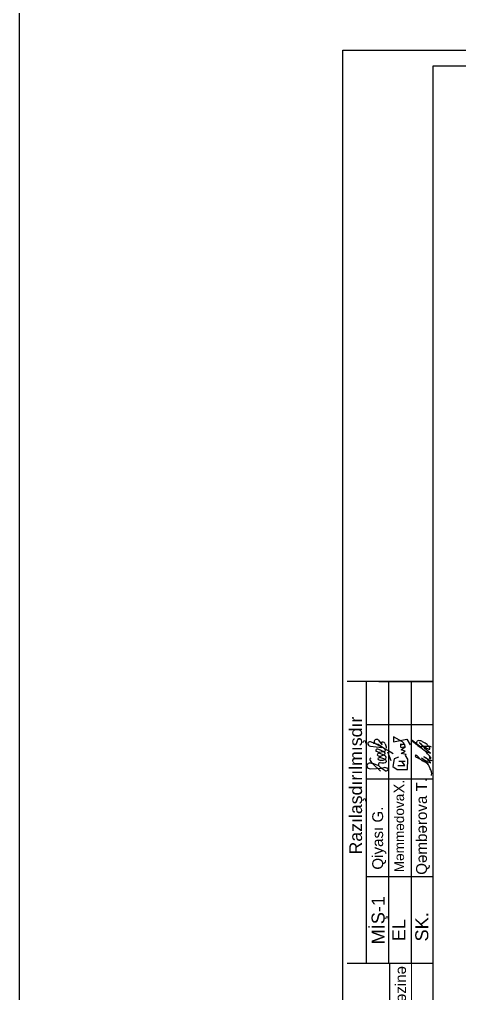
# Model space of a CAD drawing. Header units: millimetres. Extents: x 895788 to 1136524, y -21936 to 400945.
# Drawn here: x 895788 to 916164, y 144507 to 189583 of the extents above; entities that cross this region are included whole.
import ezdxf

# ---------------------------------------------------------------- set-up
doc = ezdxf.new("R2010")
doc.units = ezdxf.units.MM
for name, color, linetype, lineweight in [('0_Pen_No__1', 7, 'Continuous', 15), ('LLLLLLLL', 7, 'Continuous', 30), ('невидимка_Ном._пера__148', 7, 'Continuous', 50), ('невидимка_Ном._пера__241_Ном._пера__7', 7, 'Continuous', 60), ('размер2_Ном._пера__148', 7, 'Continuous', 50), ('размер_Ном._пера__1_Ном._пера__7', 7, 'Continuous', 60), ('размер_Ном._пера__241_Ном._пера__7', 7, 'Continuous', 60), ('Чертеж эскизный_Ном._пера__1_Ном._пера__241_Ном._пера__21', 7, 'Continuous', 30)]:
    doc.layers.add(name, color=color, linetype=linetype, lineweight=lineweight)
doc.layers.add('Lines', color=7, linetype='Continuous')
doc.styles.add('ARİAL', font='arial.ttf')
doc.styles.get("Standard").update_dxf_attribs({"font": 'arial.ttf', "height": 400})
doc.styles.add('Times  New  Roman', font='A3TI(LA).TTF')
doc.styles.add('СГЕНЕРИР_СТИЛЬ_1', font='arial.ttf')

msp = doc.modelspace()

# ---------------------------------------------------------------- linework, layer by layer
at = {"lineweight": 30}
for p, q in [((914939.334, 158941.641), (910958.022, 158941.641)), ((914939.334, 145900.041), (910958.022, 145900.041)), ((912943.307, 128933.813), (912943.307, 145900.041))]:
    msp.add_line(p, q, dxfattribs=at)
at = {"lineweight": -3}
for p, q in [((911849.478, 145900.041), (911849.478, 158941.641)), ((912892.806, 145900.041), (912892.806, 158941.641)), ((913936.134, 145900.041), (913936.134, 158941.641))]:
    msp.add_line(p, q, dxfattribs=at)
for p, q in [((912431.334, 158941.641), (914939.334, 158941.641)), ((912431.334, 158941.641), (914939.334, 158941.641)), ((912431.334, 158941.641), (914939.334, 158941.641)), ((914939.334, 156935.241), (911849.478, 156935.241)), ((914939.334, 154426.109), (911849.478, 154426.109)), ((914945.717, 149912.841), (911849.478, 149912.841))]:
    msp.add_line(p, q)
at = {"color": 5, "lineweight": 30}
for p, q in [((913516.751, 156150.736), (913106.202, 156385.814)), ((913106.202, 156385.814), (913106.202, 156147.205)), ((913106.202, 156147.205), (913720.092, 156280.271)), ((913415.236, 156036.452), (913592.803, 156045.353)), ((913508.021, 156036.452), (913415.236, 156036.452)), ((913424.62, 156006.554), (913508.021, 156036.452)), ((913424.62, 156006.554), (913428.652, 155915.339)), ((913592.803, 156045.353), (913508.021, 156036.452)), ((913582.141, 156094.652), (913516.751, 156150.736)), ((913592.803, 156045.353), (913582.141, 156094.652)), ((913635.358, 156009.898), (913592.803, 156045.353)), ((913650.603, 155933.577), (913635.358, 156009.898)), ((913720.092, 156280.271), (913876.442, 156013.216)), ((913468.495, 155887.272), (913428.652, 155915.339)), ((913459.866, 155789.921), (913657.29, 155938.613)), ((913644.724, 155721.588), (913459.866, 155789.921)), ((913464.65, 155618.674), (913644.724, 155721.588)), ((913695.086, 155565.713), (913464.65, 155618.674)), ((913468.495, 155887.272), (913650.603, 155933.577)), ((913656.022, 155516.409), (913695.086, 155565.713)), ((913769.116, 155353.05), (913656.022, 155516.409)), ((913130.244, 155372.753), (913077.649, 155005.629)), ((913338.286, 155451.103), (913130.244, 155372.753)), ((913299.76, 155063.564), (913638.818, 155063.564)), ((913299.76, 155063.564), (913638.818, 155063.564)), ((913352.155, 155258.104), (913639.034, 155258.104)), ((913638.818, 155063.564), (913499.564, 155258.104)), ((913749.401, 154871.343), (913769.116, 155353.05)), ((913077.649, 155005.629), (913278.532, 154874.041)), ((913278.532, 154874.041), (913749.401, 154871.343))]:
    msp.add_line(p, q, dxfattribs=at)
at = {"color": 4, "lineweight": 30}
msp.add_lwpolyline([(895787.88, 400945.385), (1136523.833, 400945.385), (1136523.833, -21935.758), (895787.88, -21935.758)], close=True, dxfattribs=at)
at = {"color": 5, "lineweight": 30}
for points in [[(913956.015, 156222.786), (913953.362, 156222.75), (913963.742, 156210.971), (913973.531, 156200.317)], [(913971.755, 156213.211), (913964.897, 156217.921), (913957.731, 156222.809), (913956.015, 156222.786)], [(914123.216, 156101.208), (914079.74, 156135.379), (914041.873, 156165.046), (913971.755, 156213.211)], [(913973.531, 156200.317), (914041.143, 156126.724), (914080.558, 156106.759), (914125.97, 156075.883)], [(914366.893, 155903.636), (914283.58, 155974.908), (914195.619, 156044.303), (914123.216, 156101.208)], [(914125.97, 156075.883), (914196.225, 156028.116), (914280.834, 155954.235), (914365.222, 155887.648)], [(914177.603, 156133.761), (914173.561, 156110.512), (914178.663, 156086.753), (914188.198, 156064.794)], [(914202.579, 156182.264), (914189.512, 156169.803), (914180.763, 156151.938), (914177.603, 156133.761)], [(914188.198, 156064.794), (914211.102, 156012.046), (914259.589, 155969.68), (914312.378, 155952.233)], [(914285.645, 156208.591), (914255.337, 156208.278), (914223.45, 156202.166), (914202.579, 156182.264)], [(914456.887, 156159.082), (914403.042, 156185.601), (914347.646, 156209.231), (914285.645, 156208.591)], [(914315.978, 156107.293), (914293.624, 156129.509), (914356.677, 156063.725), (914403.528, 156019.743)], [(914326.491, 156096.78), (914322.578, 156100.689), (914318.662, 156104.626), (914315.978, 156107.293)], [(914500.008, 155923.263), (914454.955, 155975.249), (914391.077, 156032.263), (914326.491, 156096.78)], [(914403.528, 156019.743), (914468.661, 155958.599), (914502.478, 155939.594), (914541.957, 155917.439)], [(914663.489, 156023.183), (914603.297, 156079.949), (914531.585, 156122.294), (914456.887, 156159.082)], [(914753.007, 155918.486), (914726.971, 155955.466), (914697.017, 155991.562), (914663.489, 156023.183)], [(914128.591, 155536.534), (914119.356, 155530.674), (914113.887, 155515.386), (914114.601, 155502.908)], [(914175.182, 155526.206), (914159.26, 155535.704), (914140.692, 155544.212), (914128.591, 155536.534)], [(914273.645, 155427.743), (914245.584, 155462.346), (914221.642, 155498.491), (914175.182, 155526.206)], [(914365.222, 155887.648), (914471.698, 155803.635), (914577.823, 155731.235), (914687.704, 155678.994)], [(914647.383, 155641.735), (914563.768, 155726.458), (914468.808, 155816.451), (914366.893, 155903.636)], [(914708.36, 155714.912), (914581.064, 155805.67), (914554.107, 155860.841), (914500.008, 155923.263)], [(914541.957, 155917.439), (914576.794, 155897.889), (914616.04, 155875.887), (914675.08, 155844.3)], [(914808.882, 155456.76), (914749.746, 155535.47), (914700.887, 155587.523), (914647.383, 155641.735)], [(914675.08, 155844.3), (914718.296, 155821.18), (914772.117, 155792.925), (914783.464, 155819.529)], [(914677.78, 155952.233), (914713.07, 155953.901), (914748.673, 155959.176), (914783.567, 155952.233)], [(914687.704, 155678.994), (914722.373, 155662.512), (914757.415, 155648.036), (914800.077, 155633.623)], [(914819.82, 155627.53), (914853.915, 155619.441), (914769.546, 155671.287), (914708.36, 155714.912)], [(914783.464, 155856.482), (914778.135, 155881.173), (914766.064, 155899.941), (914753.007, 155918.486)], [(914783.464, 155819.529), (914787.235, 155828.371), (914786.314, 155843.274), (914783.464, 155856.482)], [(914783.567, 155952.233), (914808.519, 155947.269), (914833.108, 155936.057), (914851.461, 155918.874)], [(914800.077, 155633.623), (914807.351, 155631.165), (914814.846, 155628.71), (914819.82, 155627.53)], [(914114.601, 155502.908), (914116.011, 155478.259), (914141.545, 155464.571), (914165.471, 155452.038)], [(914165.471, 155452.038), (914225.621, 155420.529), (914275.599, 155396.321), (914326.329, 155369.352)], [(914444.295, 155257.093), (914383.287, 155312.432), (914322.279, 155367.771), (914273.645, 155427.743)], [(914326.329, 155369.352), (914460.208, 155298.178), (914599.323, 155207.768), (914732.257, 155118.254)], [(914597.33, 155245.837), (914510.194, 155325.189), (914370.969, 155418.234), (914401.086, 155403.965)], [(914401.086, 155403.965), (914413.945, 155397.873), (914457.676, 155372.217), (914494.005, 155349.693)], [(914494.005, 155349.693), (914541.81, 155320.056), (914576.797, 155295.843), (914614.021, 155274.55)], [(914517.024, 155463.689), (914497.865, 155475.962), (914606.404, 155409.336), (914675.651, 155368.018)], [(914587.94, 155418.322), (914560.812, 155436.239), (914525.731, 155458.112), (914517.024, 155463.689)], [(914732.311, 155292.697), (914670.184, 155357.304), (914649.609, 155377.592), (914587.94, 155418.322)], [(914787.486, 154951.019), (914738.987, 155051.456), (914718.626, 155135.379), (914597.33, 155245.837)], [(914614.021, 155274.55), (914663.602, 155246.189), (914717.15, 155223.009), (914784.389, 155193.638)], [(914675.651, 155368.018), (914722.589, 155340.011), (914751.474, 155323.632), (914788.393, 155312.74)], [(914813.825, 155182.496), (914842.626, 155177.413), (914776.81, 155246.423), (914732.311, 155292.697)], [(914765.527, 155412.933), (914758.899, 155398.847), (914780.263, 155381.098), (914799.201, 155379.259)], [(914783.885, 155424.284), (914777.285, 155424.949), (914768.531, 155419.318), (914765.527, 155412.933)], [(914799.965, 155408.204), (914795.402, 155415.894), (914790.839, 155423.584), (914783.885, 155424.284)], [(914784.389, 155193.638), (914795.61, 155188.737), (914807.212, 155183.663), (914813.825, 155182.496)], [(914788.393, 155312.74), (914817.02, 155304.294), (914850.477, 155299.148), (914883.935, 155294.001)], [(914799.201, 155379.259), (914813.769, 155377.844), (914826.902, 155385.845), (914832.005, 155395.57)], [(914832.005, 155395.57), (914841.118, 155412.934), (914824.635, 155435.793), (914808.882, 155456.76)], [(914870.716, 154763.733), (914853.755, 154828.035), (914815.819, 154892.345), (914787.486, 154951.019)], [(914866.146, 154597.61), (914865.806, 154603.007), (914868.471, 154612.116), (914870.716, 154620.991)], [(914870.716, 154620.991), (914884.167, 154674.166), (914882.529, 154718.948), (914870.716, 154763.733)]]:
    msp.add_open_spline(points, degree=3, dxfattribs=at)
msp.add_open_spline([(914312.378, 155952.233), (914380.385, 155929.757), (914455.53, 155948.642), (914528.299, 155952.233), (914578.676, 155954.72), (914627.915, 155949.876), (914677.78, 155952.233)], degree=3, knots=[33, 33, 33, 33, 34, 34, 34, 35, 35, 35, 35], dxfattribs=at)
at = {"layer": 'Lines', "linetype": 'ByBlock'}
msp.add_line((912513.818, 158941.641), (914939.334, 158941.641), dxfattribs=at)
msp.add_line((912513.818, 158941.641), (914939.334, 158941.641), dxfattribs=at)
at = {"layer": 'невидимка_Ном._пера__148', "linetype": 'Continuous', "lineweight": 25}
for p, q in [((910763.928, 188163.284), (997128.047, 188163.284)), ((910763.928, 128165.922), (910763.928, 188163.284))]:
    msp.add_line(p, q, dxfattribs=at)
at = {"layer": 'невидимка_Ном._пера__241_Ном._пера__7', "linetype": 'Continuous', "lineweight": 30}
msp.add_line((914939.334, 145900.041), (910958.022, 145900.041), dxfattribs=at)
at = {"layer": 'размер2_Ном._пера__148', "linetype": 'Continuous', "lineweight": 25}
for p, q in [((914939.334, 187431.075), (996427.923, 187431.075)), ((914939.334, 128933.813), (914939.334, 187431.075))]:
    msp.add_line(p, q, dxfattribs=at)
at = {"layer": 'размер_Ном._пера__241_Ном._пера__7', "linetype": 'Continuous', "lineweight": 20}
msp.add_line((913941.32, 128933.813), (913941.32, 145900.041), dxfattribs=at)
at = {"layer": 'Чертеж эскизный_Ном._пера__1_Ном._пера__241_Ном._пера__21', "color": 5, "linetype": 'Continuous', "lineweight": 30}
for p, q in [((912392.9, 156025.853), (912202.283, 156080.216)), ((912269.004, 156061.188), (912232.628, 156113.841)), ((912597.107, 155885.144), (912269.004, 156061.188)), ((912492.133, 155966.804), (912392.9, 156025.853)), ((912414.108, 156237.676), (912542.278, 156060.999)), ((912597.107, 155885.144), (912492.133, 155966.804)), ((912542.278, 156060.999), (912585.978, 156012.847)), ((912585.978, 156012.847), (912557.275, 156125.905)), ((912721.179, 156056.429), (912764.761, 155921.227)), ((912034.745, 155952.515), (912565.787, 155893.829)), ((912353.062, 155551.946), (912401.097, 155508.597)), ((912502.207, 155770.329), (912385.4, 155814.733)), ((912604.134, 155569.4), (912473.385, 155617.671)), ((912624.755, 155703.313), (912502.207, 155770.329)), ((912556.684, 155511.993), (912651.939, 155545.759)), ((912842.436, 155746.543), (912597.107, 155885.144)), ((912723.738, 155808.61), (912597.107, 155885.144)), ((912721.643, 155511.289), (912604.134, 155569.4)), ((912710.28, 155643.561), (912624.755, 155703.313)), ((912651.939, 155545.759), (912712.857, 155593.3)), ((912764.761, 155921.227), (912763.003, 155866.162)), ((912995.207, 155268.767), (912836.578, 155682.105)), ((913097.138, 155603.841), (912842.436, 155746.543)), ((912512.317, 154802.614), (912150.315, 155129.304)), ((912420.658, 155037.735), (912191.145, 155135.916)), ((912490.369, 155197.071), (912573.317, 155187.58)), ((912507.827, 155303.334), (912622.057, 155309.19)), ((912664.937, 155366.364), (912520.481, 155413.931)), ((912573.317, 155187.58), (912655.797, 155187.228)), ((912622.057, 155309.19), (912710.055, 155341.535)), ((912655.797, 155187.228), (912737.809, 155196.014)), ((912763.936, 155311.884), (912664.937, 155366.364)), ((912737.809, 155196.014), (912785.727, 155244.283)), ((912785.727, 155244.283), (912763.936, 155311.884)), ((912023.957, 154912.027), (912320.955, 154927.255)), ((912320.955, 154927.255), (912604.245, 154941.781)), ((912574.369, 154899.018), (912420.658, 155037.735)), ((912531.138, 154938.032), (912420.658, 155037.735)), ((912720.466, 154819.466), (912574.369, 154899.018))]:
    msp.add_line(p, q, dxfattribs=at)
for centre, radius, start, end in [((912039.144, 156079.997), 127.559, 172.1400568, 268.0236759), ((912025.741, 156001.329), 148.314, 86.5203856, 139.606478), ((912027.377, 155893.992), 255.483, 46.795063, 88.3477911), ((912305.878, 156168.383), 91.326, 125.0097987, 216.6710465), ((912330.474, 156143.577), 125.893, 48.3698153, 127.7023591), ((912590.56, 156094.097), 46.04, 99.6530223, 136.2998092), ((912607.1, 156023.155), 118.833, 16.2605742, 101.7799078), ((912327.713, 155757.077), 44.885, 128.9072181, 250.3828148), ((912358.029, 155744.547), 75.334, 68.6950514, 140.9526239), ((912470.895, 156080.81), 398.759, 246.6179865, 291.1269817), ((912442.17, 155531.816), 91.354, 70.0200877, 167.2701792), ((912475.403, 155670.066), 177.746, 245.288717, 297.2122737), ((912604.709, 155945.133), 236.487, 272.4025122, 306.6216955), ((912699.126, 155757.617), 46.71, 357.1936076, 80.7314985), ((912695.041, 155617.583), 30.118, 306.2675043, 59.602855), ((912009.478, 155044.072), 132.836, 127.12996, 276.2577), ((912019.282, 154920.232), 246.74, 57.9230839, 111.3894046), ((912087.992, 155332.011), 79.499, 115.537655, 212.0654179), ((912307.879, 155436.69), 322.632, 207.0821585, 248.7882008), ((912472.44, 155312.842), 111.924, 64.5815351, 149.3613111), ((912530.231, 155511.234), 209.104, 222.531348, 263.8492487), ((912511.947, 155094.559), 107.53, 141.2894285, 211.9005473), ((912482.734, 155137.852), 59.709, 82.6529067, 156.3475549), ((912673.216, 155423.299), 89.679, 294.2539437, 359.0289028), ((912686.605, 155440.891), 78.635, 345.9334101, 63.5397682), ((912699.27, 154699.187), 260.54, 68.3464395, 111.3905087), ((912760.641, 154909.7), 98.774, 246.0000583, 321.6413551), ((912758.002, 154800.208), 146.006, 56.3463068, 75.1555678), ((912811.572, 154885.375), 45.501, 305.6535357, 53.0641548)]:
    msp.add_arc(centre, radius, start, end, dxfattribs=at)

# ---------------------------------------------------------------- texts
at = {"style": 'ARİAL'}
for s, height, p in [('Razılaşdırılmışdır', 586.872, (911649.439, 150940.464)), ('-1', 601.92, (912694.834, 148274)), ('İŞ', 601.92, (912694.834, 147479.515)), (' EL', 601.92, (913652.738, 146691.951)), ('M', 601.92, (912694.834, 146779.054))]:
    msp.add_text(s, height=height, rotation=90, dxfattribs=at).set_placement(p)
msp.add_text('Məmmədova', height=450, rotation=90).set_placement((913596.643, 150119.165))
at = {"color": 7, "style": 'СГЕНЕРИР_СТИЛЬ_1'}
msp.add_text('SK.', height=601.9267, rotation=90, dxfattribs=at).set_placement((914717.897, 146916.103))
at = {"layer": '0_Pen_No__1', "color": 7, "style": 'Times  New  Roman'}
msp.add_text(' X.', height=501.6, rotation=90, dxfattribs=at).set_placement((913612.791, 153581.122))
at = {"layer": 'LLLLLLLL', "color": 0}
for s, p in [('rova T.', (914653.521, 152299.938)), ('Qiyası G.', (912624.698, 150238.37)), ('ə', (914653.521, 151910.223)), ('mb', (914653.521, 150936.79)), ('ə', (914653.521, 150547.075)), ('Q', (914653.521, 150002.021))]:
    msp.add_text(s, height=501.6, rotation=90, dxfattribs=at).set_placement(p)
at = {"layer": 'размер_Ном._пера__1_Ном._пера__7', "linetype": 'Continuous', "lineweight": 20, "insert": (913692.521, 141115.717), "char_height": 499.0067, "attachment_point": 7, "rotation": 90, "style": 'СГЕНЕРИР_СТИЛЬ_1'}
msp.add_mtext('{İnv. № əvəzinə}', dxfattribs=at)

doc.saveas('drawing.dxf')
